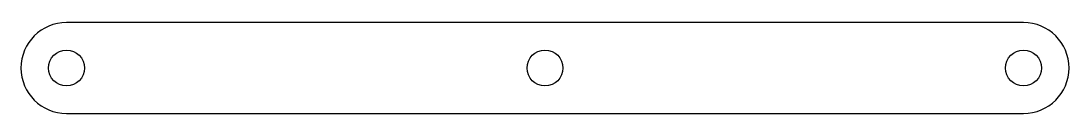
# Model space of a CAD drawing. Header units: millimetres. Extents: x -115 to 115, y -10 to 10.
import ezdxf

# ---------------------------------------------------------------- set-up
doc = ezdxf.new("R2010")
doc.units = ezdxf.units.MM

msp = doc.modelspace()

# ---------------------------------------------------------------- linework, layer by layer
msp.add_lwpolyline([(105, -10, 1), (105, 10), (-105, 10, 1), (-105, -10)], format="xyb", close=True)
for centre in [(-105, 0), (0, 0), (105, 0)]:
    msp.add_circle(centre, 3.95)

doc.saveas('drawing.dxf')
